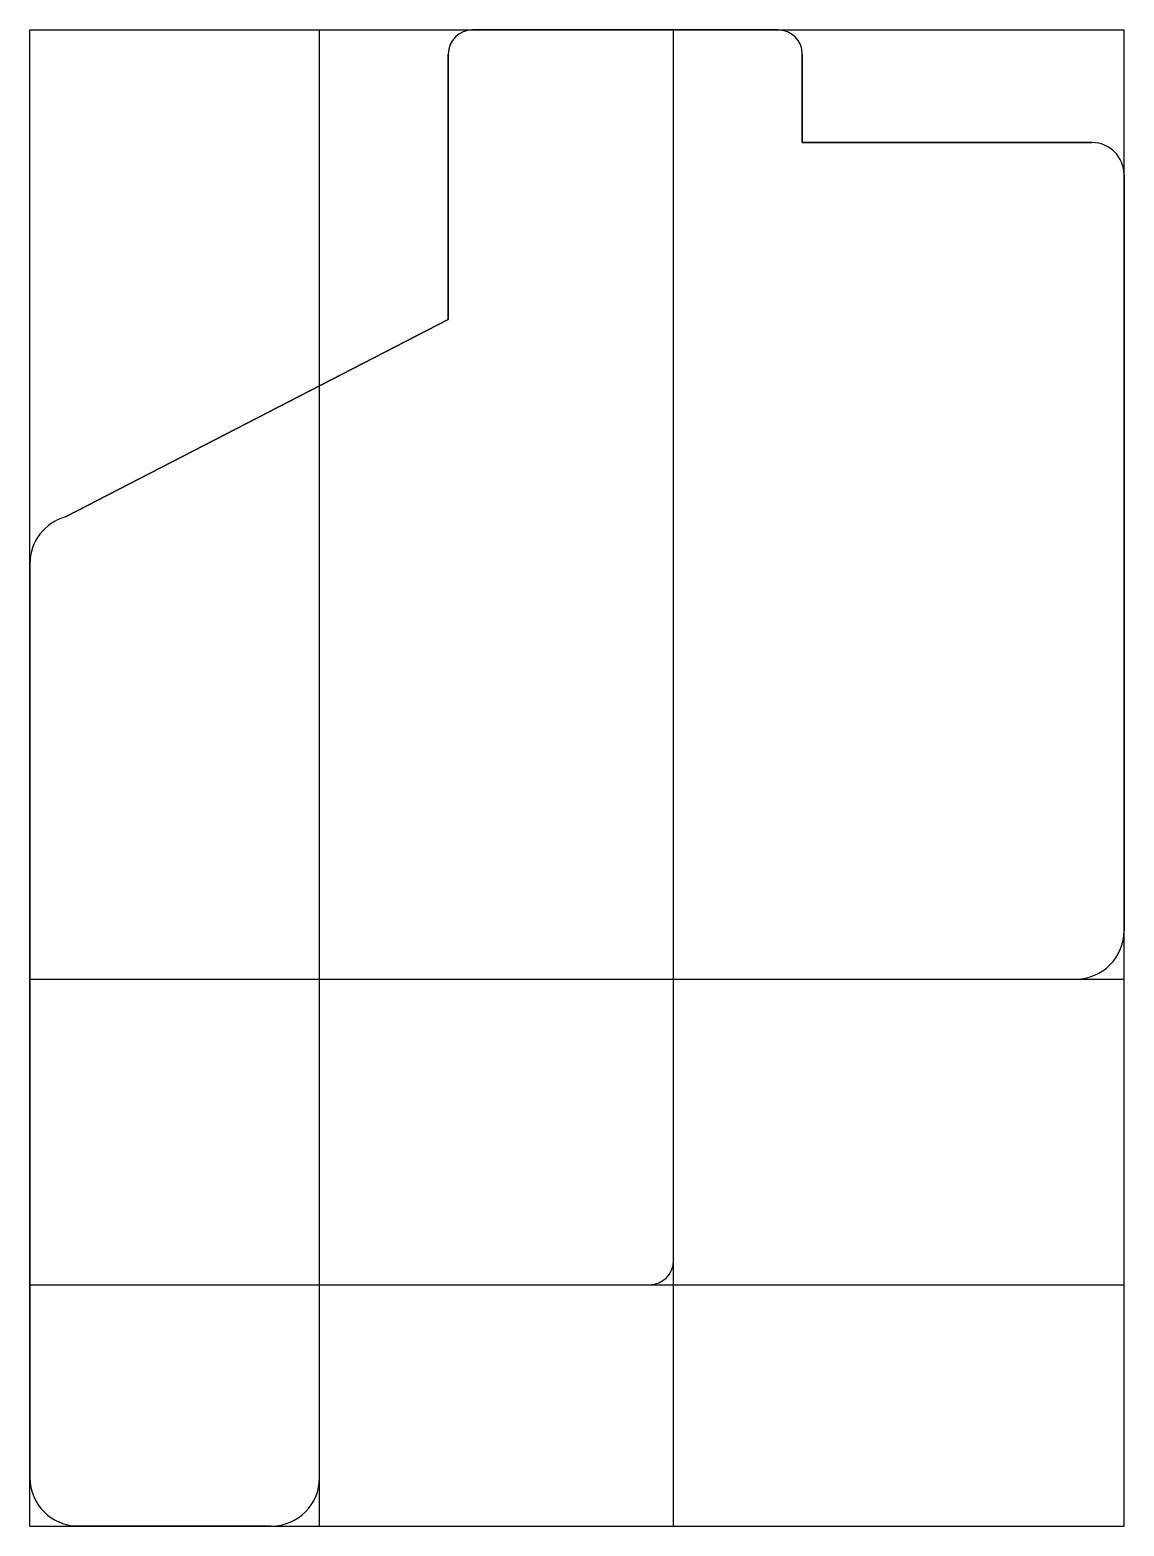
# Model space of a CAD drawing. Extents: x -13.5 to 54.5, y 0 to 93.
import ezdxf

# ---------------------------------------------------------------- set-up
doc = ezdxf.new("R2010")
doc.units = 0
doc.layers.get('0').update_dxf_attribs({"linetype": 'CONTINUOUS'})

msp = doc.modelspace()

# ---------------------------------------------------------------- linework, layer by layer
at = {"linetype": 'CONTINUOUS'}
for p, q in [((-13.53, 0.03), (-13.53, 93.03)), ((-13.53, 93.03), (54.47, 93.03)), ((4.47, 0.03), (4.47, 93.03)), ((22.47, 93.03), (13.97, 93.03)), ((13.97, 93.03), (22.47, 93.03)), ((26.47, 93.03), (22.47, 93.03)), ((22.47, 93.03), (26.47, 93.03)), ((26.47, 0.03), (26.47, 93.03)), ((32.97, 93.03), (26.47, 93.03)), ((26.47, 93.03), (32.97, 93.03)), ((54.47, 0.03), (54.47, 93.03)), ((12.47, 91.53), (12.47, 75.03)), ((12.47, 75.03), (12.47, 91.53)), ((34.47, 86.03), (34.47, 91.53)), ((34.47, 91.53), (34.47, 86.03)), ((52.47, 86.03), (34.47, 86.03)), ((34.47, 86.03), (52.47, 86.03)), ((54.47, 37.03), (54.47, 84.03)), ((54.47, 84.03), (54.47, 37.03)), ((12.47, 75.03), (-11.31, 62.76)), ((-11.31, 62.76), (12.47, 75.03)), ((-13.53, 59.86), (-13.53, 3.03)), ((-13.53, 3.03), (-13.53, 59.86)), ((-13.53, 34.03), (54.47, 34.03)), ((26.47, 16.53), (26.47, 34.03)), ((26.47, 34.03), (51.47, 34.03)), ((26.47, 16.53), (26.47, 34.03)), ((26.47, 34.03), (51.47, 34.03)), ((-13.53, 15.03), (54.47, 15.03)), ((4.47, 3.03), (4.47, 15.03)), ((4.47, 15.03), (24.97, 15.03)), ((4.47, 3.03), (4.47, 15.03)), ((4.47, 15.03), (24.97, 15.03)), ((-13.53, 0.03), (54.47, 0.03)), ((-7.53, 0.03), (-11, 0.03)), ((-10.53, 0.03), (1.47, 0.03)), ((1.47, 0.03), (-7.53, 0.03))]:
    msp.add_line(p, q, dxfattribs=at)
for centre, radius, start, end in [((13.97, 91.53), 1.5, 90, 180), ((13.97, 91.53), 1.5, 90, 180), ((32.97, 91.53), 1.5, 0, 90), ((32.97, 91.53), 1.5, 0, 90), ((52.47, 84.03), 2, 0, 90), ((52.47, 84.03), 2, 0, 90), ((-10.53, 59.863), 3, 105.07003, 180.06061), ((-10.53, 59.863), 3, 105.07003, 180.06061), ((51.47, 37.03), 3, 270, 0), ((51.47, 37.03), 3, 270, 0), ((24.97, 16.53), 1.5, 270, 0), ((24.97, 16.53), 1.5, 270, 0), ((-10.53, 3.03), 3, 180, 270), ((-10.53, 3.03), 3, 180, 270), ((1.47, 3.03), 3, 270, 360), ((1.47, 3.03), 3, 270, 360)]:
    msp.add_arc(centre, radius, start, end, dxfattribs=at)

doc.saveas('drawing.dxf')
